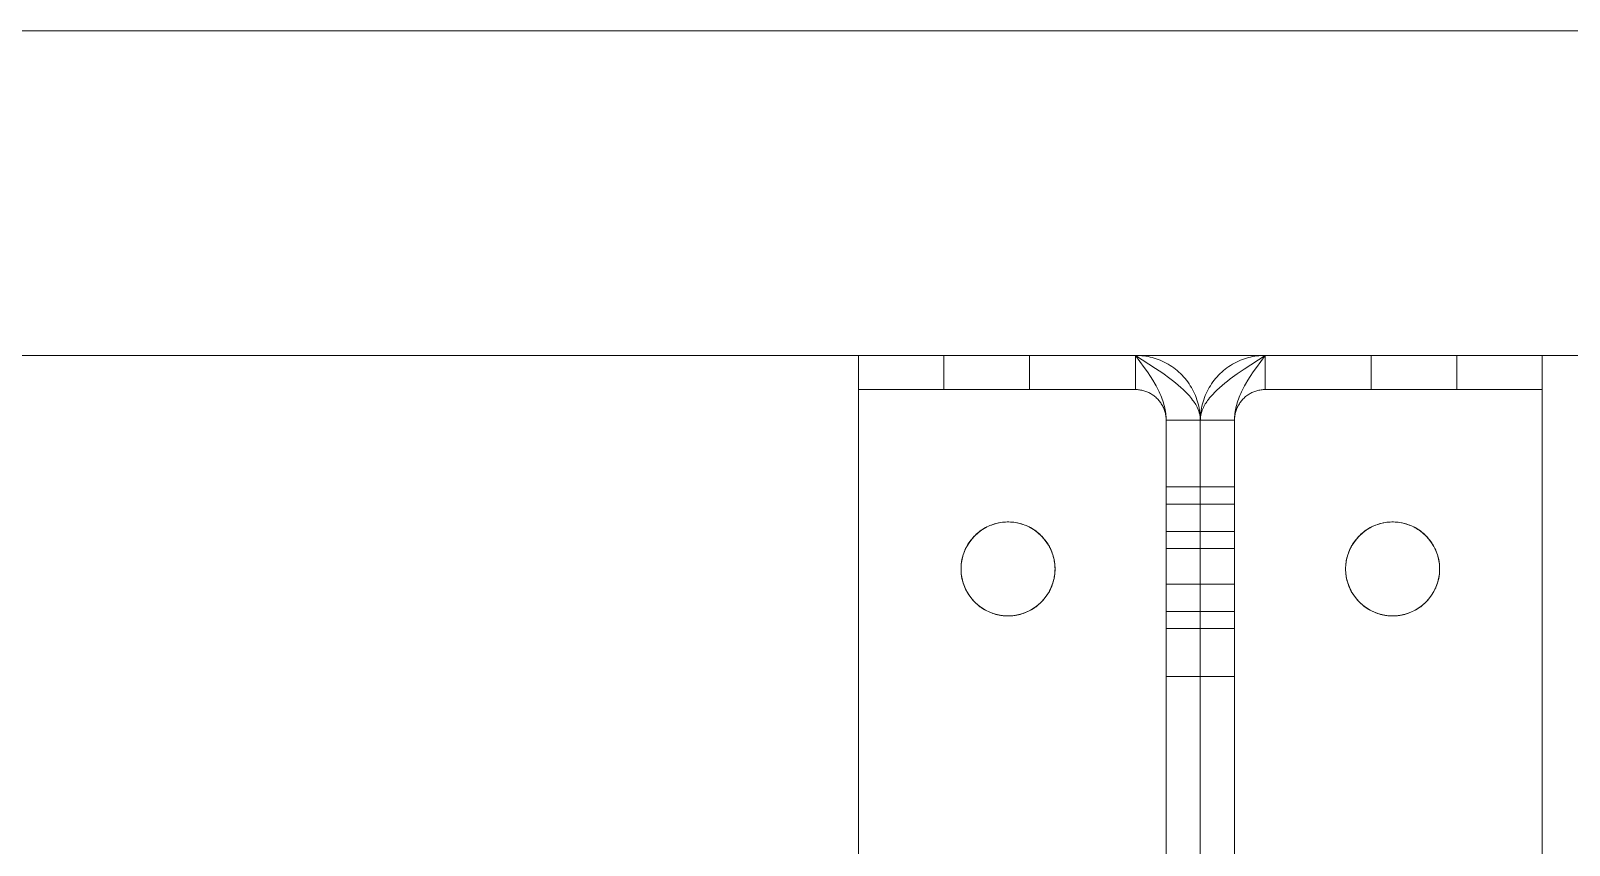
# Model space of a CAD drawing. Header units: inches. Extents: x -14 to 166, y -2 to 100.
# Drawn here: x 32.33 to 39.41, y 77.35 to 81.11 of the extents above; entities that cross this region are included whole.
import ezdxf

# ---------------------------------------------------------------- set-up
doc = ezdxf.new("R2010")
doc.units = ezdxf.units.IN
doc.layers.add('ZANO_R', color=7, linetype='Continuous', lineweight=0)

msp = doc.modelspace()

# ---------------------------------------------------------------- linework, layer by layer
at = {"layer": 'ZANO_R'}
for p, q in [((2.39824, 81.10649), (73.02816, 81.10649)), ((36.13839, 79.61043), (9.56359, 79.61043)), ((36.13839, 79.61043), (36.13839, 74.09862)), ((36.13839, 79.61043), (37.41398, 79.61043)), ((36.53209, 79.45295), (36.53209, 79.61043)), ((36.92579, 79.45295), (36.92579, 79.61043)), ((38.01241, 79.61043), (37.41398, 79.61043)), ((37.50635, 79.55065), (37.41398, 79.61043)), ((37.41398, 79.61043), (37.45513, 79.55433)), ((37.41398, 79.45295), (37.41398, 79.61043)), ((37.41398, 79.61043), (37.42377, 79.61027)), ((37.42377, 79.61027), (37.43355, 79.60979)), ((37.43355, 79.60979), (37.44331, 79.60899)), ((37.44331, 79.60899), (37.45304, 79.60787)), ((37.45304, 79.60787), (37.46272, 79.60643)), ((37.46272, 79.60643), (37.47236, 79.60468)), ((37.47236, 79.60468), (37.48193, 79.60261)), ((37.48193, 79.60261), (37.49143, 79.60023)), ((37.49143, 79.60023), (37.50084, 79.59755)), ((37.50084, 79.59755), (37.51016, 79.59455)), ((37.51016, 79.59455), (37.51938, 79.59125)), ((37.51938, 79.59125), (37.52849, 79.58765)), ((37.52849, 79.58765), (37.53787, 79.58358)), ((37.53787, 79.58358), (37.5471, 79.57918)), ((37.88852, 79.58358), (37.87929, 79.57918)), ((37.8979, 79.58765), (37.88852, 79.58358)), ((37.8979, 79.58765), (37.90701, 79.59125)), ((37.90701, 79.59125), (37.91623, 79.59455)), ((37.91447, 79.54691), (38.01241, 79.61043)), ((37.91623, 79.59455), (37.92555, 79.59755)), ((37.92555, 79.59755), (37.93497, 79.60023)), ((37.93497, 79.60023), (37.94446, 79.60261)), ((37.94446, 79.60261), (37.95404, 79.60468)), ((37.95404, 79.60468), (37.96367, 79.60643)), ((37.96367, 79.60643), (37.97335, 79.60787)), ((38.01241, 79.61043), (37.97126, 79.55433)), ((37.97335, 79.60787), (37.98308, 79.60899)), ((37.98308, 79.60899), (37.99284, 79.60979)), ((37.99284, 79.60979), (38.00262, 79.61027)), ((38.00262, 79.61027), (38.01241, 79.61043)), ((38.01241, 79.61043), (39.288, 79.61043)), ((38.01241, 79.45295), (38.01241, 79.61043)), ((38.5006, 79.45295), (38.5006, 79.61043)), ((38.8943, 79.45295), (38.8943, 79.61043)), ((65.8628, 79.61043), (39.288, 79.61043)), ((39.288, 74.09862), (39.288, 79.61043)), ((37.45513, 79.55433), (37.4694, 79.53391)), ((37.4694, 79.53391), (37.48323, 79.51318)), ((37.48323, 79.51318), (37.49416, 79.4959)), ((37.53989, 79.5277), (37.50635, 79.55065)), ((37.57279, 79.50385), (37.53989, 79.5277)), ((37.5471, 79.57918), (37.55619, 79.57447)), ((37.55619, 79.57447), (37.5651, 79.56946)), ((37.5651, 79.56946), (37.57384, 79.56414)), ((37.57384, 79.56414), (37.58239, 79.55852)), ((37.58239, 79.55852), (37.59074, 79.55262)), ((37.59074, 79.55262), (37.59889, 79.54644)), ((37.59889, 79.54644), (37.60682, 79.53998)), ((37.60682, 79.53998), (37.61453, 79.53325)), ((37.61453, 79.53325), (37.622, 79.52627)), ((37.622, 79.52627), (37.62923, 79.51903)), ((37.62923, 79.51903), (37.63621, 79.51155)), ((37.63621, 79.51155), (37.64293, 79.50384)), ((37.79018, 79.51155), (37.78347, 79.50384)), ((37.79716, 79.51903), (37.79018, 79.51155)), ((37.80439, 79.52627), (37.79716, 79.51903)), ((37.81186, 79.53325), (37.80439, 79.52627)), ((37.81957, 79.53998), (37.81186, 79.53325)), ((37.8275, 79.54644), (37.81957, 79.53998)), ((37.83565, 79.55262), (37.8275, 79.54644)), ((37.844, 79.55852), (37.83565, 79.55262)), ((37.85255, 79.56414), (37.844, 79.55852)), ((37.85113, 79.50199), (37.88249, 79.52488)), ((37.86129, 79.56946), (37.85255, 79.56414)), ((37.87021, 79.57447), (37.86129, 79.56946)), ((37.87929, 79.57918), (37.87021, 79.57447)), ((37.88249, 79.52488), (37.91447, 79.54691)), ((37.94316, 79.51318), (37.93224, 79.4959)), ((37.95699, 79.53391), (37.94316, 79.51318)), ((37.97126, 79.55433), (37.95699, 79.53391)), ((36.13839, 79.45295), (37.41398, 79.45295)), ((37.41888, 79.45286), (37.41398, 79.45295)), ((37.42378, 79.45261), (37.41888, 79.45286)), ((37.42866, 79.45219), (37.42378, 79.45261)), ((37.43353, 79.45159), (37.42866, 79.45219)), ((37.43837, 79.45084), (37.43353, 79.45159)), ((37.44318, 79.44991), (37.43837, 79.45084)), ((37.44796, 79.44882), (37.44318, 79.44991)), ((37.4527, 79.44756), (37.44796, 79.44882)), ((37.45739, 79.44614), (37.4527, 79.44756)), ((37.46203, 79.44456), (37.45739, 79.44614)), ((37.46661, 79.44282), (37.46203, 79.44456)), ((37.47113, 79.44092), (37.46661, 79.44282)), ((37.47558, 79.43886), (37.47113, 79.44092)), ((37.47996, 79.43666), (37.47558, 79.43886)), ((37.49416, 79.4959), (37.50459, 79.47833)), ((37.50459, 79.47833), (37.50959, 79.46942)), ((37.50959, 79.46942), (37.51442, 79.46041)), ((37.51442, 79.46041), (37.51908, 79.45132)), ((37.51908, 79.45132), (37.52354, 79.44213)), ((37.52354, 79.44213), (37.52728, 79.43398)), ((37.58576, 79.49395), (37.57279, 79.50385)), ((37.59856, 79.48381), (37.58576, 79.49395)), ((37.61114, 79.4734), (37.59856, 79.48381)), ((37.62346, 79.4627), (37.61114, 79.4734)), ((37.63452, 79.45257), (37.62346, 79.4627)), ((37.64528, 79.44212), (37.63452, 79.45257)), ((37.64293, 79.50384), (37.64938, 79.4959)), ((37.65418, 79.43292), (37.64528, 79.44212)), ((37.64938, 79.4959), (37.65555, 79.48774)), ((37.65555, 79.48774), (37.66145, 79.47938)), ((37.66145, 79.47938), (37.66705, 79.47082)), ((37.66705, 79.47082), (37.67236, 79.46208)), ((37.67236, 79.46208), (37.67736, 79.45316)), ((37.67736, 79.45316), (37.68206, 79.44407)), ((37.68206, 79.44407), (37.68645, 79.43483)), ((37.74433, 79.44407), (37.73994, 79.43483)), ((37.74903, 79.45316), (37.74433, 79.44407)), ((37.75403, 79.46208), (37.74903, 79.45316)), ((37.75934, 79.47082), (37.75403, 79.46208)), ((37.76495, 79.47938), (37.75934, 79.47082)), ((37.77084, 79.48774), (37.76495, 79.47938)), ((37.77027, 79.43082), (37.77926, 79.44025)), ((37.77701, 79.4959), (37.77084, 79.48774)), ((37.78347, 79.50384), (37.77701, 79.4959)), ((37.77926, 79.44025), (37.78989, 79.4507)), ((37.78989, 79.4507), (37.80084, 79.46082)), ((37.80084, 79.46082), (37.81306, 79.47153)), ((37.81306, 79.47153), (37.82554, 79.48194)), ((37.82554, 79.48194), (37.83824, 79.49208)), ((37.83824, 79.49208), (37.85113, 79.50199)), ((37.90285, 79.44213), (37.89911, 79.43398)), ((37.90732, 79.45132), (37.90285, 79.44213)), ((37.91197, 79.46041), (37.90732, 79.45132)), ((37.9168, 79.46942), (37.91197, 79.46041)), ((37.9218, 79.47833), (37.9168, 79.46942)), ((37.93224, 79.4959), (37.9218, 79.47833)), ((37.94643, 79.43666), (37.95081, 79.43886)), ((37.95081, 79.43886), (37.95526, 79.44092)), ((37.95526, 79.44092), (37.95978, 79.44282)), ((37.95978, 79.44282), (37.96436, 79.44456)), ((37.96436, 79.44456), (37.969, 79.44614)), ((37.969, 79.44614), (37.97369, 79.44756)), ((37.97369, 79.44756), (37.97843, 79.44882)), ((37.97843, 79.44882), (37.98321, 79.44991)), ((37.98321, 79.44991), (37.98802, 79.45084)), ((37.98802, 79.45084), (37.99286, 79.45159)), ((37.99286, 79.45159), (37.99773, 79.45219)), ((37.99773, 79.45219), (38.00261, 79.45261)), ((38.00261, 79.45261), (38.00751, 79.45286)), ((38.00751, 79.45286), (38.01241, 79.45295)), ((38.01241, 79.45295), (39.288, 79.45295)), ((37.48426, 79.4343), (37.47996, 79.43666)), ((37.48847, 79.4318), (37.48426, 79.4343)), ((37.49259, 79.42915), (37.48847, 79.4318)), ((37.49663, 79.42636), (37.49259, 79.42915)), ((37.50056, 79.42344), (37.49663, 79.42636)), ((37.50439, 79.42037), (37.50056, 79.42344)), ((37.50811, 79.41718), (37.50439, 79.42037)), ((37.51171, 79.41387), (37.50811, 79.41718)), ((37.5152, 79.41042), (37.51171, 79.41387)), ((37.51857, 79.40687), (37.5152, 79.41042)), ((37.52182, 79.40319), (37.51857, 79.40687)), ((37.52494, 79.39941), (37.52182, 79.40319)), ((37.52792, 79.39552), (37.52494, 79.39941)), ((37.52728, 79.43398), (37.53085, 79.42575)), ((37.53076, 79.39153), (37.52792, 79.39552)), ((37.53347, 79.38744), (37.53076, 79.39153)), ((37.53085, 79.42575), (37.53424, 79.41745)), ((37.53604, 79.38327), (37.53347, 79.38744)), ((37.53424, 79.41745), (37.53742, 79.40907)), ((37.53845, 79.379), (37.53604, 79.38327)), ((37.53742, 79.40907), (37.54039, 79.40061)), ((37.54072, 79.37466), (37.53845, 79.379)), ((37.54039, 79.40061), (37.54314, 79.39208)), ((37.54284, 79.37024), (37.54072, 79.37466)), ((37.54481, 79.36575), (37.54284, 79.37024)), ((37.54314, 79.39208), (37.54564, 79.38348)), ((37.54564, 79.38348), (37.5479, 79.37481)), ((37.5479, 79.37481), (37.54969, 79.36698)), ((37.54969, 79.36698), (37.55126, 79.35911)), ((37.66277, 79.42342), (37.65418, 79.43292)), ((37.66797, 79.41732), (37.66277, 79.42342)), ((37.673, 79.41109), (37.66797, 79.41732)), ((37.67787, 79.40472), (37.673, 79.41109)), ((37.68166, 79.3996), (37.67787, 79.40472)), ((37.68528, 79.39436), (37.68166, 79.3996)), ((37.68872, 79.38899), (37.68528, 79.39436)), ((37.68645, 79.43483), (37.69052, 79.42545)), ((37.69198, 79.38352), (37.68872, 79.38899)), ((37.69052, 79.42545), (37.69426, 79.41593)), ((37.69505, 79.37793), (37.69198, 79.38352)), ((37.69426, 79.41593), (37.69768, 79.40629)), ((37.69792, 79.37224), (37.69505, 79.37793)), ((37.69768, 79.40629), (37.70076, 79.39653)), ((37.7006, 79.36646), (37.69792, 79.37224)), ((37.70076, 79.39653), (37.70351, 79.38668)), ((37.70351, 79.38668), (37.70592, 79.37674)), ((37.70592, 79.37674), (37.70799, 79.36672)), ((37.72047, 79.37674), (37.7184, 79.36672)), ((37.72288, 79.38668), (37.72047, 79.37674)), ((37.72563, 79.39653), (37.72288, 79.38668)), ((37.72473, 79.36397), (37.72728, 79.36971)), ((37.72872, 79.40629), (37.72563, 79.39653)), ((37.72728, 79.36971), (37.73002, 79.37536)), ((37.73213, 79.41593), (37.72872, 79.40629)), ((37.73002, 79.37536), (37.73295, 79.38092)), ((37.73588, 79.42545), (37.73213, 79.41593)), ((37.73295, 79.38092), (37.73606, 79.38637)), ((37.73994, 79.43483), (37.73588, 79.42545)), ((37.73606, 79.38637), (37.73935, 79.39172)), ((37.73935, 79.39172), (37.74282, 79.39696)), ((37.74282, 79.39696), (37.74647, 79.40207)), ((37.74647, 79.40207), (37.75028, 79.40707)), ((37.75584, 79.41416), (37.75028, 79.40706)), ((37.76161, 79.42109), (37.75584, 79.41416)), ((37.76161, 79.42109), (37.76589, 79.426)), ((37.76589, 79.426), (37.77027, 79.43082)), ((37.87671, 79.36698), (37.87513, 79.35911)), ((37.8785, 79.37481), (37.87671, 79.36698)), ((37.88075, 79.38348), (37.8785, 79.37481)), ((37.88325, 79.39208), (37.88075, 79.38348)), ((37.88159, 79.36575), (37.88355, 79.37024)), ((37.886, 79.40061), (37.88325, 79.39208)), ((37.88355, 79.37024), (37.88567, 79.37466)), ((37.88567, 79.37466), (37.88794, 79.379)), ((37.88897, 79.40907), (37.886, 79.40061)), ((37.88794, 79.379), (37.89036, 79.38327)), ((37.89216, 79.41745), (37.88897, 79.40907)), ((37.89036, 79.38327), (37.89292, 79.38744)), ((37.89554, 79.42575), (37.89216, 79.41745)), ((37.89292, 79.38744), (37.89563, 79.39153)), ((37.89911, 79.43398), (37.89554, 79.42575)), ((37.89563, 79.39153), (37.89847, 79.39552)), ((37.89847, 79.39552), (37.90146, 79.39941)), ((37.90146, 79.39941), (37.90457, 79.40319)), ((37.90457, 79.40319), (37.90782, 79.40687)), ((37.90782, 79.40687), (37.91119, 79.41042)), ((37.91119, 79.41042), (37.91468, 79.41387)), ((37.91468, 79.41387), (37.91829, 79.41718)), ((37.91829, 79.41718), (37.92201, 79.42037)), ((37.92201, 79.42037), (37.92583, 79.42344)), ((37.92583, 79.42344), (37.92977, 79.42636)), ((37.92977, 79.42636), (37.9338, 79.42915)), ((37.9338, 79.42915), (37.93792, 79.4318)), ((37.93792, 79.4318), (37.94214, 79.4343)), ((37.94214, 79.4343), (37.94643, 79.43666)), ((37.54661, 79.36119), (37.54481, 79.36575)), ((37.54826, 79.35657), (37.54661, 79.36119)), ((37.54975, 79.3519), (37.54826, 79.35657)), ((37.55108, 79.34719), (37.54975, 79.3519)), ((37.55224, 79.34242), (37.55108, 79.34719)), ((37.55126, 79.35911), (37.5526, 79.35119)), ((37.55323, 79.33762), (37.55224, 79.34242)), ((37.5526, 79.35119), (37.55371, 79.34324)), ((37.55406, 79.33279), (37.55323, 79.33762)), ((37.55371, 79.34324), (37.55459, 79.33526)), ((37.55473, 79.32794), (37.55406, 79.33279)), ((37.55459, 79.33526), (37.55522, 79.32726)), ((37.55522, 79.32306), (37.55473, 79.32794)), ((37.55522, 79.32726), (37.55559, 79.31924)), ((37.55554, 79.31817), (37.55522, 79.32306)), ((37.55559, 79.31924), (37.55572, 79.31122)), ((37.55572, 73.8075), (37.55572, 79.31122)), ((37.55572, 79.31122), (37.7132, 79.31122)), ((37.70309, 79.36059), (37.7006, 79.36646)), ((37.70537, 79.35464), (37.70309, 79.36059)), ((37.70745, 79.34862), (37.70537, 79.35464)), ((37.70852, 79.34493), (37.70745, 79.34862)), ((37.70799, 79.36672), (37.70972, 79.35664)), ((37.70949, 79.34122), (37.70852, 79.34493)), ((37.71036, 79.33747), (37.70949, 79.34122)), ((37.70972, 79.35664), (37.7111, 79.34651)), ((37.71111, 79.3337), (37.71036, 79.33747)), ((37.7111, 79.34651), (37.71214, 79.33633)), ((37.71175, 79.32992), (37.71111, 79.3337)), ((37.71227, 79.3262), (37.71176, 79.32992)), ((37.71214, 79.33633), (37.71282, 79.32612)), ((37.71268, 79.32247), (37.71227, 79.3262)), ((37.71296, 79.31872), (37.71268, 79.32247)), ((37.71282, 79.32612), (37.71316, 79.3159)), ((37.71314, 79.31497), (37.71296, 79.31872)), ((37.7132, 79.31122), (37.71314, 79.31497)), ((37.7132, 79.31122), (37.71327, 79.31544)), ((37.7132, 73.8075), (37.7132, 79.31122)), ((37.87068, 79.31122), (37.7132, 79.31122)), ((37.71357, 79.32612), (37.71323, 79.3159)), ((37.71327, 79.31544), (37.71349, 79.31967)), ((37.71349, 79.31967), (37.71385, 79.32388)), ((37.71426, 79.33633), (37.71357, 79.32612)), ((37.71385, 79.32388), (37.71436, 79.32808)), ((37.71529, 79.34651), (37.71426, 79.33633)), ((37.71436, 79.32808), (37.71502, 79.33226)), ((37.71569, 79.3358), (37.71502, 79.33226)), ((37.71667, 79.35664), (37.71529, 79.34651)), ((37.71645, 79.33931), (37.71569, 79.3358)), ((37.7173, 79.34281), (37.71645, 79.33931)), ((37.7184, 79.36672), (37.71667, 79.35664)), ((37.71825, 79.34628), (37.7173, 79.34281)), ((37.71825, 79.34628), (37.72021, 79.35225)), ((37.72021, 79.35225), (37.72237, 79.35815)), ((37.72237, 79.35815), (37.72473, 79.36397)), ((37.8708, 79.31924), (37.87068, 79.31122)), ((37.87068, 79.31122), (37.87068, 73.8075)), ((37.87118, 79.32726), (37.8708, 79.31924)), ((37.87085, 79.31817), (37.87117, 79.32306)), ((37.87117, 79.32306), (37.87167, 79.32794)), ((37.8718, 79.33526), (37.87118, 79.32726)), ((37.87167, 79.32794), (37.87233, 79.33279)), ((37.87268, 79.34324), (37.8718, 79.33526)), ((37.87233, 79.33279), (37.87316, 79.33762)), ((37.87379, 79.35119), (37.87268, 79.34324)), ((37.87316, 79.33762), (37.87416, 79.34242)), ((37.87513, 79.35911), (37.87379, 79.35119)), ((37.87416, 79.34242), (37.87532, 79.34719)), ((37.87532, 79.34719), (37.87664, 79.3519)), ((37.87664, 79.3519), (37.87813, 79.35657)), ((37.87813, 79.35657), (37.87978, 79.36119)), ((37.87978, 79.36119), (37.88159, 79.36575)), ((37.55572, 79.00413), (37.7132, 79.00413)), ((37.87068, 79.00413), (37.7132, 79.00413)), ((37.55572, 78.92539), (37.7132, 78.92539)), ((37.87068, 78.92539), (37.7132, 78.92539)), ((36.69236, 78.79547), (36.69829, 78.80003)), ((36.69829, 78.80003), (36.70436, 78.80438)), ((36.70436, 78.80438), (36.71059, 78.80852)), ((36.71059, 78.80852), (36.71695, 78.81244)), ((36.71695, 78.81244), (36.72345, 78.81614)), ((36.72345, 78.81614), (36.73006, 78.81962)), ((36.73006, 78.81962), (36.7368, 78.82286)), ((36.7368, 78.82286), (36.74364, 78.82587)), ((36.74364, 78.82587), (36.75058, 78.82864)), ((36.75058, 78.82864), (36.75762, 78.83117)), ((36.75762, 78.83117), (36.76474, 78.83346)), ((36.76474, 78.83346), (36.77193, 78.83549)), ((36.77193, 78.83549), (36.77919, 78.83728)), ((36.77919, 78.83728), (36.7865, 78.83882)), ((36.7865, 78.83882), (36.79386, 78.84011)), ((36.79386, 78.84011), (36.80127, 78.84113)), ((36.80127, 78.84113), (36.8087, 78.84191)), ((36.8087, 78.84191), (36.81616, 78.84242)), ((36.81616, 78.84242), (36.82363, 78.84268)), ((36.82363, 78.84268), (36.83111, 78.84268)), ((36.83111, 78.84268), (36.83858, 78.84242)), ((36.83858, 78.84242), (36.84603, 78.84191)), ((36.84603, 78.84191), (36.85347, 78.84113)), ((36.85347, 78.84113), (36.86087, 78.84011)), ((36.86087, 78.84011), (36.86824, 78.83882)), ((36.86824, 78.83882), (36.87555, 78.83728)), ((36.87555, 78.83728), (36.88281, 78.83549)), ((36.88281, 78.83549), (36.89, 78.83346)), ((36.89, 78.83346), (36.89712, 78.83117)), ((36.89712, 78.83117), (36.90415, 78.82864)), ((36.90415, 78.82864), (36.9111, 78.82587)), ((36.9111, 78.82587), (36.91794, 78.82286)), ((36.91794, 78.82286), (36.92467, 78.81962)), ((36.92467, 78.81962), (36.93129, 78.81614)), ((36.93129, 78.81614), (36.93779, 78.81244)), ((36.93779, 78.81244), (36.94415, 78.80852)), ((36.94415, 78.80852), (36.95038, 78.80438)), ((36.95038, 78.80438), (36.95645, 78.80003)), ((36.95645, 78.80003), (36.96238, 78.79547)), ((38.46402, 78.79547), (38.46994, 78.80003)), ((38.46994, 78.80003), (38.47602, 78.80438)), ((38.47602, 78.80438), (38.48224, 78.80852)), ((38.48224, 78.80852), (38.4886, 78.81244)), ((38.4886, 78.81244), (38.4951, 78.81614)), ((38.4951, 78.81614), (38.50172, 78.81962)), ((38.50172, 78.81962), (38.50845, 78.82286)), ((38.50845, 78.82286), (38.5153, 78.82587)), ((38.5153, 78.82587), (38.52224, 78.82864)), ((38.52224, 78.82864), (38.52927, 78.83117)), ((38.52927, 78.83117), (38.53639, 78.83346)), ((38.53639, 78.83346), (38.54358, 78.83549)), ((38.54358, 78.83549), (38.55084, 78.83728)), ((38.55084, 78.83728), (38.55815, 78.83882)), ((38.55815, 78.83882), (38.56552, 78.84011)), ((38.56552, 78.84011), (38.57292, 78.84113)), ((38.57292, 78.84113), (38.58036, 78.84191)), ((38.58036, 78.84191), (38.58781, 78.84242)), ((38.58781, 78.84242), (38.59529, 78.84268)), ((38.59529, 78.84268), (38.60276, 78.84268)), ((38.60276, 78.84268), (38.61023, 78.84242)), ((38.61023, 78.84242), (38.61769, 78.84191)), ((38.61769, 78.84191), (38.62512, 78.84113)), ((38.62512, 78.84113), (38.63253, 78.84011)), ((38.63253, 78.84011), (38.63989, 78.83882)), ((38.63989, 78.83882), (38.64721, 78.83728)), ((38.64721, 78.83728), (38.65446, 78.83549)), ((38.65446, 78.83549), (38.66166, 78.83346)), ((38.66166, 78.83346), (38.66877, 78.83117)), ((38.66877, 78.83117), (38.67581, 78.82864)), ((38.67581, 78.82864), (38.68275, 78.82587)), ((38.68275, 78.82587), (38.68959, 78.82286)), ((38.68959, 78.82286), (38.69633, 78.81962)), ((38.69633, 78.81962), (38.70295, 78.81614)), ((38.70295, 78.81614), (38.70944, 78.81244)), ((38.70944, 78.81244), (38.7158, 78.80852)), ((38.7158, 78.80852), (38.72203, 78.80438)), ((38.72203, 78.80438), (38.72811, 78.80003)), ((38.72811, 78.80003), (38.73403, 78.79547)), ((36.63564, 78.72681), (36.63922, 78.73336)), ((36.63922, 78.73336), (36.64304, 78.73979)), ((36.64304, 78.73979), (36.64707, 78.74609)), ((36.64707, 78.74609), (36.65131, 78.75224)), ((36.65131, 78.75224), (36.65577, 78.75824)), ((36.65577, 78.75824), (36.66043, 78.76409)), ((36.66043, 78.76409), (36.66529, 78.76977)), ((36.66529, 78.76977), (36.67034, 78.77528)), ((36.67034, 78.77528), (36.67558, 78.78061)), ((36.67558, 78.78061), (36.681, 78.78575)), ((36.681, 78.78575), (36.6866, 78.79071)), ((36.6866, 78.79071), (36.69236, 78.79547)), ((36.96238, 78.79547), (36.96814, 78.79071)), ((36.96814, 78.79071), (36.97374, 78.78575)), ((36.97374, 78.78575), (36.97916, 78.78061)), ((36.97916, 78.78061), (36.9844, 78.77528)), ((36.9844, 78.77528), (36.98945, 78.76977)), ((36.98945, 78.76977), (36.99431, 78.76409)), ((36.99431, 78.76409), (36.99897, 78.75824)), ((36.99897, 78.75824), (37.00342, 78.75224)), ((37.00342, 78.75224), (37.00767, 78.74609)), ((37.00767, 78.74609), (37.0117, 78.73979)), ((37.0117, 78.73979), (37.01551, 78.73336)), ((37.01551, 78.73336), (37.0191, 78.72681)), ((37.7132, 78.79941), (37.55572, 78.79941)), ((37.7132, 78.79941), (37.87068, 78.79941)), ((38.40729, 78.72681), (38.41088, 78.73336)), ((38.41088, 78.73336), (38.41469, 78.73979)), ((38.41469, 78.73979), (38.41872, 78.74609)), ((38.41872, 78.74609), (38.42297, 78.75224)), ((38.42297, 78.75224), (38.42742, 78.75824)), ((38.42742, 78.75824), (38.43208, 78.76409)), ((38.43208, 78.76409), (38.43694, 78.76977)), ((38.43694, 78.76977), (38.442, 78.77528)), ((38.442, 78.77528), (38.44724, 78.78061)), ((38.44724, 78.78061), (38.45266, 78.78575)), ((38.45266, 78.78575), (38.45825, 78.79071)), ((38.45825, 78.79071), (38.46402, 78.79547)), ((38.73403, 78.79547), (38.73979, 78.79071)), ((38.73979, 78.79071), (38.74539, 78.78575)), ((38.74539, 78.78575), (38.75081, 78.78061)), ((38.75081, 78.78061), (38.75605, 78.77528)), ((38.75605, 78.77528), (38.7611, 78.76977)), ((38.7611, 78.76977), (38.76596, 78.76409)), ((38.76596, 78.76409), (38.77062, 78.75824)), ((38.77062, 78.75824), (38.77508, 78.75224)), ((38.77508, 78.75224), (38.77932, 78.74609)), ((38.77932, 78.74609), (38.78336, 78.73979)), ((38.78336, 78.73979), (38.78717, 78.73336)), ((38.78717, 78.73336), (38.79076, 78.72681)), ((36.6129, 78.65598), (36.61405, 78.66337)), ((36.61405, 78.66337), (36.61546, 78.67071)), ((36.61546, 78.67071), (36.61713, 78.678)), ((36.61713, 78.678), (36.61904, 78.68522)), ((36.61904, 78.68522), (36.6212, 78.69238)), ((36.6212, 78.69238), (36.62361, 78.69946)), ((36.62361, 78.69946), (36.62626, 78.70645)), ((36.62626, 78.70645), (36.62915, 78.71334)), ((36.62915, 78.71334), (36.63228, 78.72013)), ((36.63228, 78.72013), (36.63564, 78.72681)), ((37.0191, 78.72681), (37.02246, 78.72013)), ((37.02246, 78.72013), (37.02559, 78.71334)), ((37.02559, 78.71334), (37.02848, 78.70645)), ((37.02848, 78.70645), (37.03113, 78.69946)), ((37.03113, 78.69946), (37.03354, 78.69238)), ((37.03354, 78.69238), (37.0357, 78.68522)), ((37.0357, 78.68522), (37.03761, 78.678)), ((37.03761, 78.678), (37.03928, 78.67071)), ((37.03928, 78.67071), (37.04069, 78.66337)), ((37.04069, 78.66337), (37.04184, 78.65598)), ((37.7132, 78.72067), (37.55572, 78.72067)), ((37.7132, 78.72067), (37.87068, 78.72067)), ((38.38455, 78.65598), (38.38571, 78.66337)), ((38.38571, 78.66337), (38.38712, 78.67071)), ((38.38712, 78.67071), (38.38878, 78.678)), ((38.38878, 78.678), (38.39069, 78.68522)), ((38.39069, 78.68522), (38.39286, 78.69238)), ((38.39286, 78.69238), (38.39526, 78.69946)), ((38.39526, 78.69946), (38.39791, 78.70645)), ((38.39791, 78.70645), (38.4008, 78.71334)), ((38.4008, 78.71334), (38.40393, 78.72013)), ((38.40393, 78.72013), (38.40729, 78.72681)), ((38.79076, 78.72681), (38.79411, 78.72013)), ((38.79411, 78.72013), (38.79724, 78.71334)), ((38.79724, 78.71334), (38.80013, 78.70645)), ((38.80013, 78.70645), (38.80278, 78.69946)), ((38.80278, 78.69946), (38.80519, 78.69238)), ((38.80519, 78.69238), (38.80735, 78.68522)), ((38.80735, 78.68522), (38.80927, 78.678)), ((38.80927, 78.678), (38.81093, 78.67071)), ((38.81093, 78.67071), (38.81234, 78.66337)), ((38.81234, 78.66337), (38.8135, 78.65598)), ((36.61083, 78.62618), (36.61096, 78.63365)), ((36.61096, 78.6187), (36.61083, 78.62618)), ((36.61096, 78.63365), (36.61135, 78.64112)), ((36.61135, 78.61124), (36.61096, 78.6187)), ((36.61135, 78.64112), (36.61199, 78.64856)), ((36.61199, 78.60379), (36.61135, 78.61124)), ((36.61199, 78.64856), (36.6129, 78.65598)), ((36.6129, 78.59637), (36.61199, 78.60379)), ((36.61405, 78.58899), (36.6129, 78.59637)), ((36.61546, 78.58164), (36.61405, 78.58899)), ((37.04069, 78.58899), (37.03928, 78.58164)), ((37.04184, 78.59637), (37.04069, 78.58899)), ((37.04184, 78.65598), (37.04274, 78.64856)), ((37.04274, 78.60379), (37.04184, 78.59637)), ((37.04274, 78.64856), (37.04339, 78.64112)), ((37.04339, 78.61124), (37.04274, 78.60379)), ((37.04339, 78.64112), (37.04378, 78.63365)), ((37.04378, 78.6187), (37.04339, 78.61124)), ((37.04378, 78.63365), (37.0439, 78.62618)), ((37.0439, 78.62618), (37.04378, 78.6187)), ((38.38249, 78.62618), (38.38262, 78.63365)), ((38.38262, 78.6187), (38.38249, 78.62618)), ((38.38262, 78.63365), (38.383, 78.64112)), ((38.383, 78.61124), (38.38262, 78.6187)), ((38.383, 78.64112), (38.38365, 78.64856)), ((38.38365, 78.60379), (38.383, 78.61124)), ((38.38365, 78.64856), (38.38455, 78.65598)), ((38.38455, 78.59637), (38.38365, 78.60379)), ((38.38571, 78.58899), (38.38455, 78.59637)), ((38.38712, 78.58164), (38.38571, 78.58899)), ((38.81234, 78.58899), (38.81093, 78.58164)), ((38.8135, 78.59637), (38.81234, 78.58899)), ((38.8135, 78.65598), (38.8144, 78.64856)), ((38.8144, 78.60379), (38.8135, 78.59637)), ((38.8144, 78.64856), (38.81504, 78.64112)), ((38.81504, 78.61124), (38.8144, 78.60379)), ((38.81504, 78.64112), (38.81543, 78.63365)), ((38.81543, 78.6187), (38.81504, 78.61124)), ((38.81543, 78.63365), (38.81556, 78.62618)), ((38.81556, 78.62618), (38.81543, 78.6187)), ((36.61713, 78.57436), (36.61546, 78.58164)), ((36.61904, 78.56713), (36.61713, 78.57436)), ((36.6212, 78.55998), (36.61904, 78.56713)), ((36.62361, 78.5529), (36.6212, 78.55998)), ((36.62626, 78.54591), (36.62361, 78.5529)), ((36.62915, 78.53902), (36.62626, 78.54591)), ((36.63228, 78.53223), (36.62915, 78.53902)), ((36.63564, 78.52555), (36.63228, 78.53223)), ((36.63922, 78.51899), (36.63564, 78.52555)), ((36.64304, 78.51256), (36.63922, 78.51899)), ((37.01551, 78.51899), (37.0117, 78.51256)), ((37.0191, 78.52555), (37.01551, 78.51899)), ((37.02246, 78.53223), (37.0191, 78.52555)), ((37.02559, 78.53902), (37.02246, 78.53223)), ((37.02848, 78.54591), (37.02559, 78.53902)), ((37.03113, 78.5529), (37.02848, 78.54591)), ((37.03354, 78.55998), (37.03113, 78.5529)), ((37.0357, 78.56713), (37.03354, 78.55998)), ((37.03761, 78.57436), (37.0357, 78.56713)), ((37.03928, 78.58164), (37.03761, 78.57436)), ((37.55572, 78.5561), (37.7132, 78.5561)), ((37.87068, 78.5561), (37.7132, 78.5561)), ((38.38878, 78.57436), (38.38712, 78.58164)), ((38.39069, 78.56713), (38.38878, 78.57436)), ((38.39286, 78.55998), (38.39069, 78.56713)), ((38.39526, 78.5529), (38.39286, 78.55998)), ((38.39791, 78.54591), (38.39526, 78.5529)), ((38.4008, 78.53902), (38.39791, 78.54591)), ((38.40393, 78.53223), (38.4008, 78.53902)), ((38.40729, 78.52555), (38.40393, 78.53223)), ((38.41088, 78.51899), (38.40729, 78.52555)), ((38.41469, 78.51256), (38.41088, 78.51899)), ((38.78717, 78.51899), (38.78336, 78.51256)), ((38.79076, 78.52555), (38.78717, 78.51899)), ((38.79411, 78.53223), (38.79076, 78.52555)), ((38.79724, 78.53902), (38.79411, 78.53223)), ((38.80013, 78.54591), (38.79724, 78.53902)), ((38.80278, 78.5529), (38.80013, 78.54591)), ((38.80519, 78.55998), (38.80278, 78.5529)), ((38.80735, 78.56713), (38.80519, 78.55998)), ((38.80927, 78.57436), (38.80735, 78.56713)), ((38.81093, 78.58164), (38.80927, 78.57436)), ((36.64707, 78.50627), (36.64304, 78.51256)), ((36.65131, 78.50011), (36.64707, 78.50627)), ((36.65577, 78.49411), (36.65131, 78.50011)), ((36.66043, 78.48827), (36.65577, 78.49411)), ((36.66529, 78.48259), (36.66043, 78.48827)), ((36.67034, 78.47708), (36.66529, 78.48259)), ((36.67558, 78.47175), (36.67034, 78.47708)), ((36.681, 78.4666), (36.67558, 78.47175)), ((36.6866, 78.46164), (36.681, 78.4666)), ((36.69236, 78.45688), (36.6866, 78.46164)), ((36.69829, 78.45232), (36.69236, 78.45688)), ((36.70436, 78.44797), (36.69829, 78.45232)), ((36.71059, 78.44383), (36.70436, 78.44797)), ((36.95038, 78.44797), (36.94415, 78.44383)), ((36.95645, 78.45232), (36.95038, 78.44797)), ((36.96238, 78.45688), (36.95645, 78.45232)), ((36.96814, 78.46164), (36.96238, 78.45688)), ((36.97374, 78.4666), (36.96814, 78.46164)), ((36.97916, 78.47175), (36.97374, 78.4666)), ((36.9844, 78.47708), (36.97916, 78.47175)), ((36.98945, 78.48259), (36.9844, 78.47708)), ((36.99431, 78.48827), (36.98945, 78.48259)), ((36.99897, 78.49411), (36.99431, 78.48827)), ((37.00342, 78.50011), (36.99897, 78.49411)), ((37.00767, 78.50627), (37.00342, 78.50011)), ((37.0117, 78.51256), (37.00767, 78.50627)), ((38.41872, 78.50627), (38.41469, 78.51256)), ((38.42297, 78.50011), (38.41872, 78.50627)), ((38.42742, 78.49411), (38.42297, 78.50011)), ((38.43208, 78.48827), (38.42742, 78.49411)), ((38.43694, 78.48259), (38.43208, 78.48827)), ((38.442, 78.47708), (38.43694, 78.48259)), ((38.44724, 78.47175), (38.442, 78.47708)), ((38.45266, 78.4666), (38.44724, 78.47175)), ((38.45825, 78.46164), (38.45266, 78.4666)), ((38.46402, 78.45688), (38.45825, 78.46164)), ((38.46994, 78.45232), (38.46402, 78.45688)), ((38.47602, 78.44797), (38.46994, 78.45232)), ((38.48224, 78.44383), (38.47602, 78.44797)), ((38.72203, 78.44797), (38.7158, 78.44383)), ((38.72811, 78.45232), (38.72203, 78.44797)), ((38.73403, 78.45688), (38.72811, 78.45232)), ((38.73979, 78.46164), (38.73403, 78.45688)), ((38.74539, 78.4666), (38.73979, 78.46164)), ((38.75081, 78.47175), (38.74539, 78.4666)), ((38.75605, 78.47708), (38.75081, 78.47175)), ((38.7611, 78.48259), (38.75605, 78.47708)), ((38.76596, 78.48827), (38.7611, 78.48259)), ((38.77062, 78.49411), (38.76596, 78.48827)), ((38.77508, 78.50011), (38.77062, 78.49411)), ((38.77932, 78.50627), (38.77508, 78.50011)), ((38.78336, 78.51256), (38.77932, 78.50627)), ((36.71695, 78.43991), (36.71059, 78.44383)), ((36.72345, 78.43621), (36.71695, 78.43991)), ((36.73006, 78.43274), (36.72345, 78.43621)), ((36.7368, 78.42949), (36.73006, 78.43274)), ((36.74364, 78.42648), (36.7368, 78.42949)), ((36.75058, 78.42371), (36.74364, 78.42648)), ((36.75762, 78.42118), (36.75058, 78.42371)), ((36.76474, 78.4189), (36.75762, 78.42118)), ((36.77193, 78.41686), (36.76474, 78.4189)), ((36.77919, 78.41507), (36.77193, 78.41686)), ((36.7865, 78.41353), (36.77919, 78.41507)), ((36.79386, 78.41225), (36.7865, 78.41353)), ((36.80127, 78.41122), (36.79386, 78.41225)), ((36.8087, 78.41045), (36.80127, 78.41122)), ((36.81616, 78.40993), (36.8087, 78.41045)), ((36.82363, 78.40967), (36.81616, 78.40993)), ((36.83111, 78.40967), (36.82363, 78.40967)), ((36.83858, 78.40993), (36.83111, 78.40967)), ((36.84603, 78.41045), (36.83858, 78.40993)), ((36.85347, 78.41122), (36.84603, 78.41045)), ((36.86087, 78.41225), (36.85347, 78.41122)), ((36.86824, 78.41353), (36.86087, 78.41225)), ((36.87555, 78.41507), (36.86824, 78.41353)), ((36.88281, 78.41686), (36.87555, 78.41507)), ((36.89, 78.4189), (36.88281, 78.41686)), ((36.89712, 78.42118), (36.89, 78.4189)), ((36.90415, 78.42371), (36.89712, 78.42118)), ((36.9111, 78.42648), (36.90415, 78.42371)), ((36.91794, 78.42949), (36.9111, 78.42648)), ((36.92467, 78.43274), (36.91794, 78.42949)), ((36.93129, 78.43621), (36.92467, 78.43274)), ((36.93779, 78.43991), (36.93129, 78.43621)), ((36.94415, 78.44383), (36.93779, 78.43991)), ((37.55572, 78.42933), (37.7132, 78.42933)), ((37.7132, 78.42933), (37.87068, 78.42933)), ((38.4886, 78.43991), (38.48224, 78.44383)), ((38.4951, 78.43621), (38.4886, 78.43991)), ((38.50172, 78.43274), (38.4951, 78.43621)), ((38.50845, 78.42949), (38.50172, 78.43274)), ((38.5153, 78.42648), (38.50845, 78.42949)), ((38.52224, 78.42371), (38.5153, 78.42648)), ((38.52927, 78.42118), (38.52224, 78.42371)), ((38.53639, 78.4189), (38.52927, 78.42118)), ((38.54358, 78.41686), (38.53639, 78.4189)), ((38.55084, 78.41507), (38.54358, 78.41686)), ((38.55815, 78.41353), (38.55084, 78.41507)), ((38.56552, 78.41225), (38.55815, 78.41353)), ((38.57292, 78.41122), (38.56552, 78.41225)), ((38.58036, 78.41045), (38.57292, 78.41122)), ((38.58781, 78.40993), (38.58036, 78.41045)), ((38.59529, 78.40967), (38.58781, 78.40993)), ((38.60276, 78.40967), (38.59529, 78.40967)), ((38.61023, 78.40993), (38.60276, 78.40967)), ((38.61769, 78.41045), (38.61023, 78.40993)), ((38.62512, 78.41122), (38.61769, 78.41045)), ((38.63253, 78.41225), (38.62512, 78.41122)), ((38.63989, 78.41353), (38.63253, 78.41225)), ((38.64721, 78.41507), (38.63989, 78.41353)), ((38.65446, 78.41686), (38.64721, 78.41507)), ((38.66166, 78.4189), (38.65446, 78.41686)), ((38.66877, 78.42118), (38.66166, 78.4189)), ((38.67581, 78.42371), (38.66877, 78.42118)), ((38.68275, 78.42648), (38.67581, 78.42371)), ((38.68959, 78.42949), (38.68275, 78.42648)), ((38.69633, 78.43274), (38.68959, 78.42949)), ((38.70295, 78.43621), (38.69633, 78.43274)), ((38.70944, 78.43991), (38.70295, 78.43621)), ((38.7158, 78.44383), (38.70944, 78.43991)), ((37.7132, 78.35137), (37.55572, 78.35137)), ((37.7132, 78.35137), (37.87068, 78.35137)), ((37.55572, 78.13011), (37.7132, 78.13011)), ((37.7132, 78.13011), (37.87068, 78.13011))]:
    msp.add_line(p, q, dxfattribs=at)
for centre, radius in [((36.82739, 78.62619), 0.21652), ((38.59904, 78.62617), 0.21651)]:
    msp.add_circle(centre, radius, dxfattribs=at)

doc.saveas('drawing.dxf')
